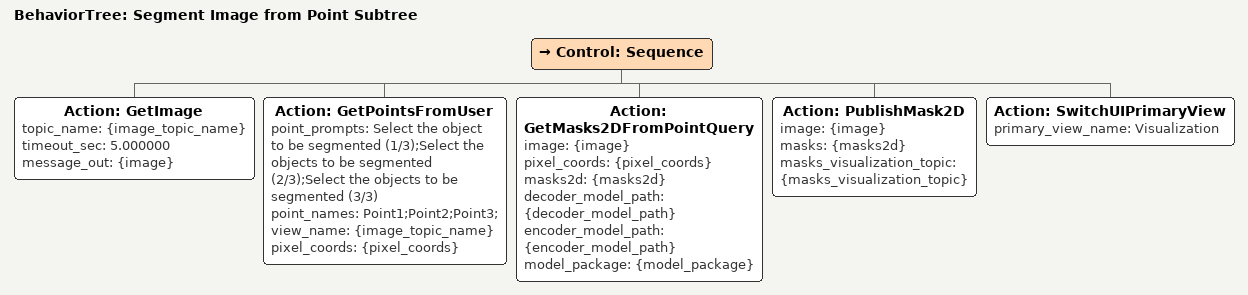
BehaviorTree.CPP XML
<?xml version='1.0' encoding='utf-8'?>
<root BTCPP_format="4" main_tree_to_execute="Segment Image from Point Subtree">
  <BehaviorTree ID="Segment Image from Point Subtree" _description="Captures an image and segments it using the user provided prompt points." decoder_model_path="models/decoder.onnx" encoder_model_path="models/sam2_hiera_large_encoder.onnx" image_topic_name="/wrist_camera/color" masks_visualization_topic="/masks_visualization" model_package="lab_sim" masks2d="{masks2d}" pixel_coords="{pixel_coords}">
    <Control ID="Sequence">
      <Action ID="GetImage" topic_name="{image_topic_name}" timeout_sec="5.000000" message_out="{image}"/>
      <Action ID="GetPointsFromUser" point_prompts="Select the object to be segmented (1/3);Select the objects to be segmented (2/3);Select the objects to be segmented (3/3)" point_names="Point1;Point2;Point3;" view_name="{image_topic_name}" pixel_coords="{pixel_coords}"/>
      <Action ID="GetMasks2DFromPointQuery" image="{image}" pixel_coords="{pixel_coords}" masks2d="{masks2d}" decoder_model_path="{decoder_model_path}" encoder_model_path="{encoder_model_path}" model_package="{model_package}"/>
      <Action ID="PublishMask2D" image="{image}" masks="{masks2d}" masks_visualization_topic="{masks_visualization_topic}"/>
      <Action ID="SwitchUIPrimaryView" primary_view_name="Visualization"/>
    </Control>
  </BehaviorTree>
</root>
